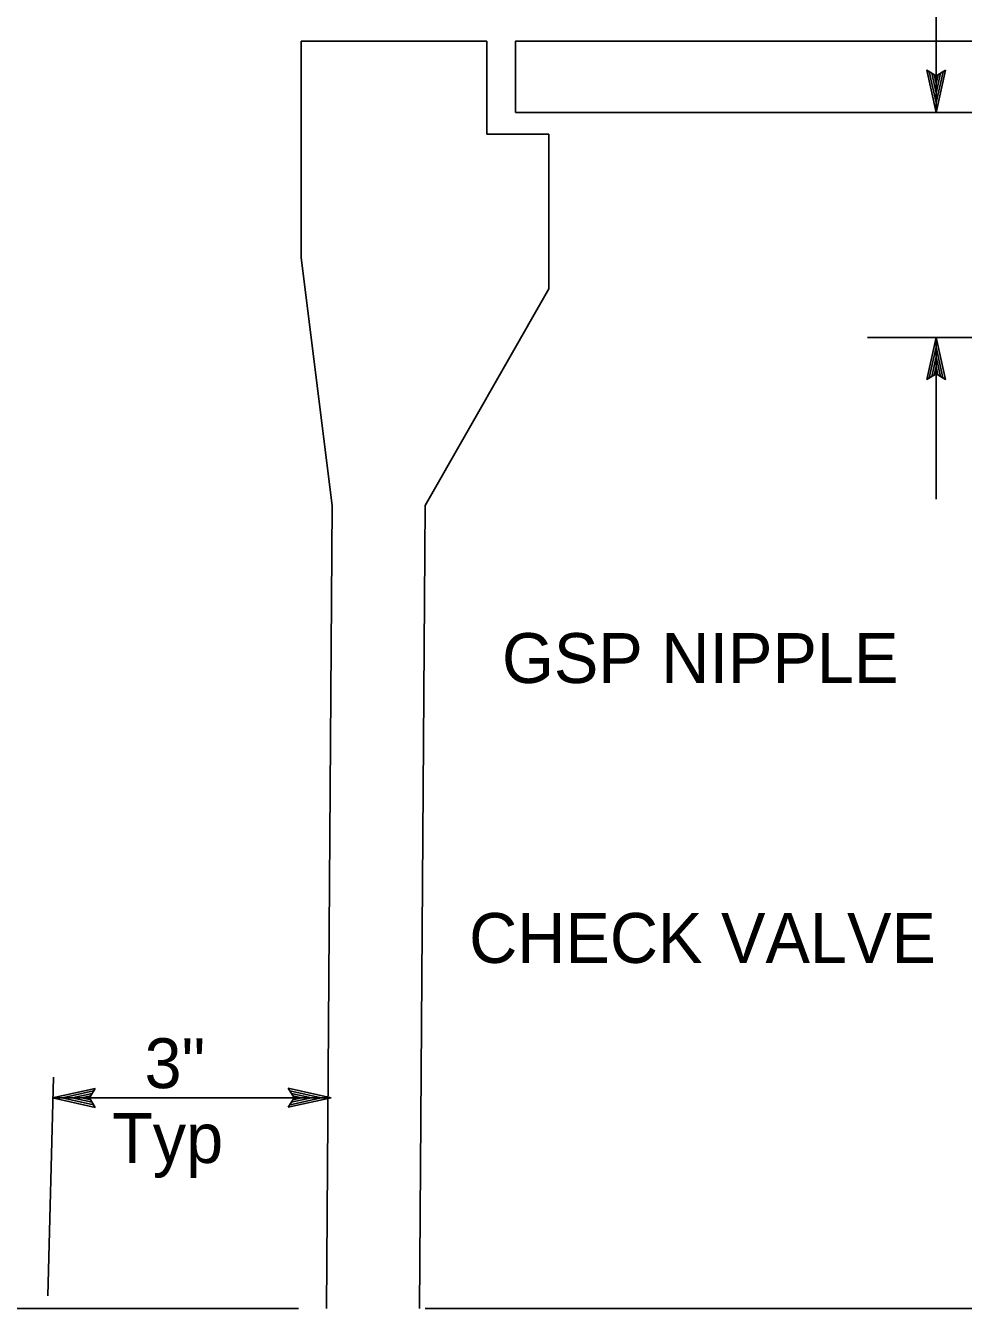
# Model space of a CAD drawing. Extents: x -893 to 867, y -474 to 712.
# Drawn here: x -538.5 to -406.8, y 329.6 to 509.6 of the extents above; entities that cross this region are included whole.
import ezdxf

# ---------------------------------------------------------------- set-up
doc = ezdxf.new("R2010")
doc.units = 0
for name, color, linetype in [('56 Stage 3 Anno', 7, 'Continuous'), ('57 Undefined', 7, 'Continuous'), ('60 Nongeo Data', 7, 'Continuous')]:
    doc.layers.add(name, color=color, linetype=linetype)

msp = doc.modelspace()

# ---------------------------------------------------------------- linework, layer by layer
at = {"layer": '56 Stage 3 Anno'}
for p, q in [((-410.65, 497.47), (-410.65, 556.67)), ((-411.96, 503.38), (-411.96, 503.38)), ((-409.33, 503.38), (-409.33, 503.38)), ((-410.65, 497.47), (-410.65, 497.47)), ((-381.26, 465.89), (-420.3, 465.89)), ((-410.65, 465.89), (-410.65, 465.89)), ((-410.65, 443.18), (-410.65, 465.89)), ((-411.97, 459.99), (-411.97, 459.99)), ((-409.34, 459.99), (-409.34, 459.99)), ((-535.35, 331.38), (-534.55, 362.07)), ((-534.71, 359.14), (-528.71, 360.48)), ((-533.32, 359.15), (-528.95, 360.12)), ((-528.71, 360.48), (-529.51, 359.14)), ((-528.71, 360.48), (-528.71, 360.48)), ((-500.8, 359.14), (-501.6, 360.49)), ((-501.6, 360.49), (-501.6, 360.49)), ((-501.6, 360.49), (-495.6, 359.14)), ((-501.38, 360.13), (-496.98, 359.15)), ((-534.71, 359.14), (-495.6, 359.14)), ((-528.71, 357.81), (-534.71, 359.14)), ((-534.71, 359.14), (-534.71, 359.14)), ((-528.93, 358.16), (-533.33, 359.14)), ((-531.95, 359.14), (-529.12, 359.77)), ((-529.16, 358.52), (-531.95, 359.14)), ((-530.57, 359.14), (-529.36, 359.41)), ((-529.34, 358.87), (-530.57, 359.14)), ((-529.51, 359.14), (-528.71, 357.81)), ((-495.6, 359.14), (-501.6, 357.82)), ((-501.6, 357.82), (-500.8, 359.14)), ((-496.99, 359.14), (-501.36, 358.17)), ((-498.36, 359.15), (-501.19, 358.52)), ((-501.15, 359.77), (-498.36, 359.15)), ((-500.97, 359.42), (-499.74, 359.15)), ((-499.74, 359.15), (-500.95, 358.88)), ((-495.6, 359.14), (-495.6, 359.14)), ((-528.71, 357.81), (-528.71, 357.81)), ((-501.6, 357.82), (-501.6, 357.82)), ((-558.44, 329.6), (-500.17, 329.6))]:
    msp.add_line(p, q, dxfattribs=at)
for points in [[(-409.33, 503.38), (-410.65, 497.47), (-411.96, 503.38), (-411.61, 503.17), (-410.65, 498.84), (-409.68, 503.17), (-410.03, 502.96), (-410.65, 500.19), (-411.26, 502.96), (-410.91, 502.75), (-410.65, 501.55), (-410.38, 502.75), (-410.65, 502.59), (-411.96, 503.38), (-410.65, 502.59)], [(-411.97, 459.99), (-410.65, 465.89), (-409.34, 459.99), (-409.69, 460.2), (-410.65, 464.52), (-411.62, 460.2), (-411.27, 460.4), (-410.65, 463.17), (-410.04, 460.41), (-410.39, 460.62), (-410.65, 461.81), (-410.92, 460.61), (-410.65, 460.77), (-409.34, 459.99), (-410.65, 460.77)]]:
    msp.add_lwpolyline(points, close=True, dxfattribs=at)
at = {"layer": '60 Nongeo Data'}
for p, q in [((-499.79, 477.05), (-499.79, 507.47)), ((-499.79, 507.47), (-473.71, 507.47)), ((-473.71, 507.47), (-473.71, 494.44)), ((-473.71, 494.44), (-465.02, 494.44)), ((-465.02, 494.44), (-465.02, 472.71)), ((-495.44, 442.28), (-499.79, 477.05)), ((-465.02, 472.71), (-482.4, 442.28)), ((-496.24, 329.6), (-495.44, 442.28)), ((-482.4, 442.28), (-483.2, 329.6)), ((-482.38, 329.6), (-370.12, 329.6))]:
    msp.add_line(p, q, dxfattribs=at)
msp.add_lwpolyline([(-469.71, 497.47), (-469.71, 507.47), (-255.83, 507.47), (-255.83, 497.47)], close=True, dxfattribs=at)

# ---------------------------------------------------------------- texts
at = {"layer": '57 Undefined'}
for s, p in [('GSP NIPPLE', (-471.6, 417.38)), ('CHECK VALVE', (-476.22, 378.09)), ('3"', (-521.79, 360.51)), ('Typ', (-526.35, 350.01))]:
    msp.add_text(s, height=7, dxfattribs=at).set_placement(p)

doc.saveas('drawing.dxf')
